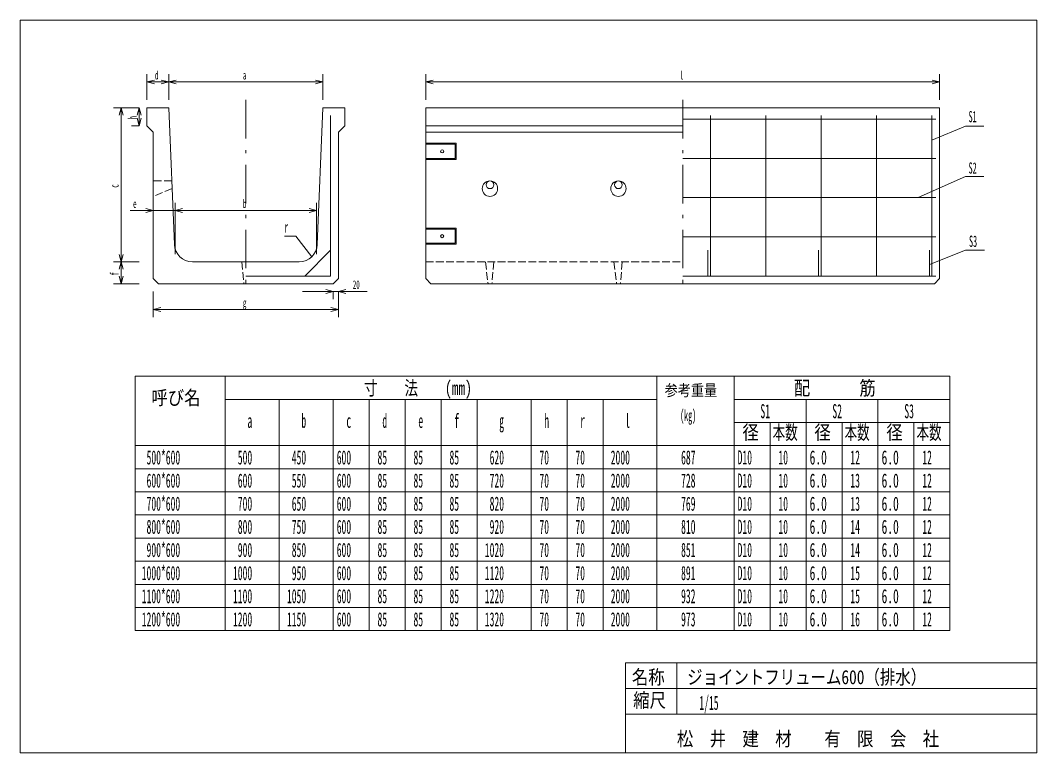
# Model space of a CAD drawing. Units: millimetres, scale not verified. Extents: x -25 to 3930, y 10 to 2860.
import ezdxf
from ezdxf.enums import TextEntityAlignment as Align

# ---------------------------------------------------------------- set-up
doc = ezdxf.new("R2010")
doc.units = ezdxf.units.MM
doc.header["$LTSCALE"] = 5
doc.linetypes.add('USER1', pattern=[8, 6, -2])
doc.linetypes.add('USER2', pattern=[50.5, 30, -9, 2.5, -9])
doc.layers.add('1', color=7, linetype='Continuous', lineweight=18)
doc.styles.add('ＭＳ ゴシック', font='')
doc.styles.get('ＭＳ ゴシック').set_extended_font_data('MS Gothic')

msp = doc.modelspace()

# ---------------------------------------------------------------- linework, layer by layer
at = {"layer": '1'}
for p, q in [((-25, 10), (-25, 2860)), ((-25, 2860), (3930, 2860)), ((3930, 2860), (3930, 310)), ((467.5, 2650), (467.5, 2550)), ((552.5, 2650), (552.5, 2550)), ((552.5, 2650), (552.5, 2550)), ((1152.5, 2650), (1152.5, 2550)), ((1552.5, 2650), (1552.5, 2550)), ((3552.5, 2650), (3552.5, 2550)), ((467.5, 2620), (496.478, 2627.765)), ((552.5, 2620), (467.5, 2620)), ((467.5, 2620), (496.478, 2612.235)), ((552.5, 2620), (523.522, 2627.765)), ((552.5, 2620), (523.522, 2612.235)), ((552.5, 2620), (581.478, 2627.765)), ((552.5, 2620), (1152.5, 2620)), ((552.5, 2620), (581.478, 2612.235)), ((1152.5, 2620), (1123.522, 2627.765)), ((1152.5, 2620), (1123.522, 2612.235)), ((1552.5, 2620), (1581.478, 2627.765)), ((1552.5, 2620), (3552.5, 2620)), ((1552.5, 2620), (1581.478, 2612.235)), ((3552.5, 2620), (3523.522, 2627.765)), ((3552.5, 2620), (3523.522, 2612.235)), ((337.5, 2520), (437.5, 2520)), ((367.5, 2520), (359.735, 2491.022)), ((367.5, 2520), (367.5, 1920)), ((367.5, 2520), (375.265, 2491.022)), ((407.5, 2520), (437.5, 2520)), ((437.5, 2520), (429.735, 2491.022)), ((437.5, 2520), (437.5, 2450)), ((437.5, 2520), (445.265, 2491.022)), ((467.5, 2520), (467.5, 2450)), ((552.5, 2520), (467.5, 2520)), ((552.5, 2520), (574.705, 1987.086)), ((1130.295, 1987.086), (1152.5, 2520)), ((1152.5, 2520), (1237.5, 2520)), ((1237.5, 2520), (1237.5, 2450)), ((1552.5, 2520), (3552.5, 2520)), ((1552.5, 2520), (1552.5, 1855)), ((3552.5, 2520), (3552.5, 1855)), ((437.5, 2450), (429.735, 2478.978)), ((437.5, 2450), (445.265, 2478.978)), ((1182.5, 1865), (1182.5, 2490)), ((2552.5, 2475), (3537.5, 2475)), ((2660.3, 1865), (2660.3, 2490)), ((2875.9, 2490), (2875.9, 1865)), ((3091.4, 1865), (3091.4, 2490)), ((3307, 2490), (3307, 1865)), ((3522.5, 1865), (3522.5, 2490)), ((407.5, 2450), (437.5, 2450)), ((467.5, 2450), (492.5, 2425)), ((492.5, 2425), (492.5, 1855)), ((1212.5, 2425), (1237.5, 2450)), ((1212.5, 2425), (1212.5, 1855)), ((1552.5, 2450), (2552.5, 2450)), ((1552.5, 2425), (2552.5, 2425)), ((3522.5, 2394.026), (3652.5, 2447.687)), ((3652.5, 2447.687), (3725, 2447.687)), ((1552.5, 2381.5), (1670.5, 2381.5)), ((1552.5, 2377.5), (1666.5, 2377.5)), ((1666.5, 2322.5), (1666.5, 2377.5)), ((1670.5, 2381.5), (1670.5, 2318.5)), ((1552.5, 2322.5), (1666.5, 2322.5)), ((1552.5, 2318.5), (1670.5, 2318.5)), ((3537.5, 2322.5), (2552.5, 2322.5)), ((3469.05, 2170), (3652.5, 2252.124)), ((3652.5, 2252.124), (3725, 2252.124)), ((492.5, 2150), (492.5, 1950)), ((577.5, 2150), (577.5, 1950)), ((577.5, 2150), (577.5, 1950)), ((1127.5, 2150), (1127.5, 1950)), ((2552.5, 2170), (3537.5, 2170)), ((697.5, 2120), (402.5, 2120)), ((492.5, 2120), (463.522, 2127.765)), ((492.5, 2120), (463.522, 2112.235)), ((577.5, 2120), (606.478, 2127.765)), ((577.5, 2120), (606.478, 2127.765)), ((577.5, 2120), (1127.5, 2120)), ((577.5, 2120), (606.478, 2112.235)), ((577.5, 2120), (606.478, 2112.235)), ((1127.5, 2120), (1098.522, 2127.765)), ((1127.5, 2120), (1098.522, 2112.235)), ((1047.478, 2020), (1002.667, 2020)), ((1109.417, 1940.07), (1047.478, 2020)), ((1552.5, 2051.5), (1670.5, 2051.5)), ((1552.5, 2047.5), (1666.5, 2047.5)), ((1666.5, 1992.5), (1666.5, 2047.5)), ((1670.5, 2051.5), (1670.5, 1988.5)), ((3537.5, 2017.5), (2552.5, 2017.5)), ((1552.5, 1992.5), (1666.5, 1992.5)), ((1552.5, 1988.5), (1670.5, 1988.5)), ((367.5, 1920), (359.735, 1948.978)), ((367.5, 1920), (375.265, 1948.978)), ((1082.5, 1865), (1182.5, 1965)), ((2650.3, 1965), (2650.3, 1865)), ((3081.4, 1965), (3081.4, 1865)), ((3512.5, 1965), (3512.5, 1865)), ((3512.5, 1910), (3652.5, 1965)), ((3652.5, 1965), (3726.808, 1965)), ((337.5, 1920), (437.5, 1920)), ((337.5, 1920), (437.5, 1920)), ((367.5, 1920), (359.735, 1891.022)), ((367.5, 1920), (367.5, 1835)), ((367.5, 1920), (375.265, 1891.022)), ((644.644, 1920), (852.5, 1920)), ((852.5, 1920), (1060.356, 1920)), ((367.5, 1835), (359.735, 1863.978)), ((367.5, 1835), (375.265, 1863.978)), ((852.5, 1865), (1182.5, 1865)), ((2552.5, 1865), (3537.5, 1865)), ((337.5, 1835), (437.5, 1835)), ((492.5, 1855), (512.5, 1835)), ((512.5, 1835), (852.5, 1835)), ((852.5, 1835), (1192.5, 1835)), ((1192.5, 1835), (1212.5, 1855)), ((1552.5, 1855), (1572.5, 1835)), ((1572.5, 1835), (3532.5, 1835)), ((3552.5, 1855), (3532.5, 1835)), ((492.5, 1705), (492.5, 1805)), ((1325.085, 1805), (1072.5, 1805)), ((1192.5, 1805), (1163.522, 1812.765)), ((1192.5, 1805), (1163.522, 1797.235)), ((1192.5, 1775), (1192.5, 1805)), ((1212.5, 1805), (1241.478, 1812.765)), ((1212.5, 1705), (1212.5, 1805)), ((1212.5, 1775), (1212.5, 1805)), ((1212.5, 1805), (1241.478, 1797.235)), ((492.5, 1735), (521.478, 1742.765)), ((1212.5, 1735), (1183.522, 1742.765)), ((492.5, 1735), (1212.5, 1735)), ((492.5, 1735), (521.478, 1727.235)), ((1212.5, 1735), (1183.522, 1727.235)), ((422.5, 1475), (422.5, 1115)), ((422.5, 1475), (3592.5, 1475)), ((772.5, 1475), (772.5, 1115)), ((2452.5, 1475), (2452.5, 1115)), ((2752.5, 1475), (2752.5, 1115)), ((3592.5, 1475), (3592.5, 1115)), ((772.5, 1385), (912.5, 1385)), ((982.5, 1385), (772.5, 1385)), ((982.5, 1385), (1087.5, 1385)), ((982.5, 1385), (982.5, 485)), ((982.5, 1385), (982.5, 485)), ((1052.5, 1385), (1752.5, 1385)), ((1192.5, 1385), (1192.5, 1115)), ((1332.5, 1385), (1332.5, 1115)), ((1472.5, 1385), (1472.5, 485)), ((1612.5, 1385), (1612.5, 485)), ((1752.5, 1385), (1752.5, 485)), ((1962.5, 1385), (1752.5, 1385)), ((1822.5, 1385), (2102.5, 1385)), ((1962.5, 1385), (1962.5, 1115)), ((2102.5, 1115), (2102.5, 1385)), ((2102.5, 1385), (2242.5, 1385)), ((2242.5, 1385), (2452.5, 1385)), ((2242.5, 1385), (2242.5, 1115)), ((2752.5, 1385), (3312.5, 1385)), ((3032.5, 1385), (3032.5, 1295)), ((3312.5, 1385), (3592.5, 1385)), ((3312.5, 1385), (3312.5, 1295)), ((2752.5, 1295), (2822.5, 1295)), ((2822.5, 1295), (3312.5, 1295)), ((2892.5, 1295), (2892.5, 1115)), ((3032.5, 1295), (3032.5, 1115)), ((3172.5, 1295), (3172.5, 1115)), ((3312.5, 1295), (3592.5, 1295)), ((3312.5, 1295), (3312.5, 1115)), ((3452.5, 1295), (3452.5, 665)), ((422.5, 1205), (912.5, 1205)), ((772.5, 1205), (982.5, 1205)), ((982.5, 1205), (1087.5, 1205)), ((1052.5, 1205), (1752.5, 1205)), ((1962.5, 1205), (1752.5, 1205)), ((1822.5, 1205), (2102.5, 1205)), ((2102.5, 1205), (2242.5, 1205)), ((2242.5, 1205), (2452.5, 1205)), ((2452.5, 1205), (2752.5, 1205)), ((2752.5, 1205), (3312.5, 1205)), ((3312.5, 1205), (3592.5, 1205)), ((422.5, 1115), (912.5, 1115)), ((422.5, 1115), (422.5, 665)), ((772.5, 1115), (772.5, 665)), ((772.5, 1115), (982.5, 1115)), ((961.92, 1115), (1752.5, 1115)), ((1192.5, 1115), (1192.5, 665)), ((1332.5, 1115), (1332.5, 665)), ((1962.5, 1115), (1752.5, 1115)), ((1822.5, 1115), (2242.5, 1115)), ((1962.5, 1115), (1962.5, 665)), ((2102.5, 1115), (2102.5, 665)), ((2242.5, 1115), (3312.5, 1115)), ((2242.5, 1115), (2242.5, 665)), ((2452.5, 1115), (2452.5, 665)), ((2752.5, 1115), (2752.5, 665)), ((2892.5, 1115), (2892.5, 665)), ((3032.5, 1115), (3032.5, 665)), ((3172.5, 1115), (3172.5, 665)), ((3312.5, 665), (3312.5, 1115)), ((3312.5, 1115), (3592.5, 1115)), ((3592.5, 1115), (3592.5, 665)), ((422.5, 1025), (912.5, 1025)), ((772.5, 1025), (982.5, 1025)), ((1752.5, 1025), (982.5, 1025)), ((1962.5, 1025), (1752.5, 1025)), ((1822.5, 1025), (3312.5, 1025)), ((3312.5, 1025), (3592.5, 1025)), ((912.5, 935), (422.5, 935)), ((772.5, 935), (982.5, 935)), ((982.5, 935), (1752.5, 935)), ((1962.5, 935), (1752.5, 935)), ((3312.5, 935), (1822.5, 935)), ((3312.5, 935), (3592.5, 935)), ((422.5, 845), (912.5, 845)), ((772.5, 845), (982.5, 845)), ((1752.5, 845), (982.5, 845)), ((1962.5, 845), (1752.5, 845)), ((1822.5, 845), (3312.5, 845)), ((3312.5, 845), (3592.5, 845)), ((912.5, 755), (422.5, 755)), ((772.5, 755), (982.5, 755)), ((982.5, 755), (1752.5, 755)), ((1962.5, 755), (1752.5, 755)), ((3312.5, 755), (1822.5, 755)), ((3312.5, 755), (3592.5, 755)), ((422.5, 665), (912.5, 665)), ((422.5, 665), (422.5, 485)), ((772.5, 665), (772.5, 485)), ((982.5, 665), (772.5, 665)), ((1752.5, 665), (982.5, 665)), ((1192.5, 665), (1192.5, 485)), ((1332.5, 665), (1332.5, 485)), ((1962.5, 665), (1752.5, 665)), ((1752.5, 665), (1752.5, 485)), ((1822.5, 665), (3312.5, 665)), ((1962.5, 665), (1962.5, 485)), ((2102.5, 665), (2102.5, 485)), ((2242.5, 665), (2242.5, 485)), ((2452.5, 665), (2452.5, 485)), ((2752.5, 665), (2752.5, 485)), ((2892.5, 665), (2892.5, 485)), ((3032.5, 665), (3032.5, 485)), ((3172.5, 665), (3172.5, 485)), ((3592.5, 665), (3312.5, 665)), ((3312.5, 665), (3312.5, 485)), ((3452.5, 665), (3452.5, 485)), ((3592.5, 485), (3592.5, 665)), ((912.5, 575), (422.5, 575)), ((772.5, 575), (982.5, 575)), ((982.5, 575), (1752.5, 575)), ((1962.5, 575), (1752.5, 575)), ((3592.5, 575), (1822.5, 575)), ((422.5, 485), (912.5, 485)), ((982.5, 485), (772.5, 485)), ((982.5, 485), (1087.5, 485)), ((1052.5, 485), (1752.5, 485)), ((1752.5, 485), (1962.5, 485)), ((1822.5, 485), (3592.5, 485)), ((2330, 360), (2330, 160)), ((2330, 360), (3652.5, 360)), ((2530, 360), (2530, 160)), ((3652.5, 360), (3930, 360)), ((3930, 160), (3930, 310)), ((2730, 260), (2330, 260)), ((2730, 260), (3930, 260)), ((2330, 160), (2330, 10)), ((2330, 160), (3930, 160)), ((3930, 160), (3930, 10)), ((3930, 10), (-25, 10))]:
    msp.add_line(p, q, dxfattribs=at)
at = {"layer": '1', "linetype": 'USER2'}
for p, q in [((852.5, 2550), (852.5, 1805)), ((2552.5, 2550), (2552.5, 1805))]:
    msp.add_line(p, q, dxfattribs=at)
at = {"layer": '1', "linetype": 'USER1'}
for p, q in [((564.375, 2235), (492.5, 2235)), ((565.625, 2205), (492.5, 2175)), ((837.5, 1920), (845, 1835)), ((1552.5, 1920), (2552.5, 1920)), ((1785, 1920), (1795, 1835)), ((1817.5, 1920), (1810, 1835)), ((2285, 1920), (2295, 1835)), ((2317.5, 1920), (2310, 1835))]:
    msp.add_line(p, q, dxfattribs=at)
at = {"layer": '1'}
for centre, radius in [((1616.5, 2350), 6), ((1802.5, 2205), 30), ((1802.5, 2220), 15), ((2302.5, 2205), 30), ((2302.5, 2220), 15), ((1616.5, 2020), 6)]:
    msp.add_circle(centre, radius, dxfattribs=at)
for centre, start, end in [((644.644, 1990), 182.38594, 270), ((1060.356, 1990), 270, 357.61406)]:
    msp.add_arc(centre, 70, start, end, dxfattribs=at)

# ---------------------------------------------------------------- texts
at = {"layer": '1', "style": 'ＭＳ ゴシック'}
for s, height, width, p in [('d', 32.99, 0.5, (498.75, 2620)), ('a', 32.99, 0.5, (841.25, 2620)), ('l', 32.99, 0.5, (2541.25, 2620)), ('S1', 43.99, 0.5, (3665, 2450)), ('S2', 43.99, 0.5, (3665, 2250)), ('e', 32.99, 0.5, (413.75, 2120)), ('b', 32.99, 0.5, (841.25, 2120)), ('r', 43.99, 0.5, (1002.667, 2020)), ('S3', 43.99, 0.5, (3666.808, 1965)), ('20', 32.99, 0.5, (1268.835, 1805)), ('g', 32.99, 0.5, (841.25, 1735)), ('寸\u3000\u3000法\u3000\u3000(mm)', 54.99, 0.7, (1312.5, 1385)), ('配\u3000\u3000\u3000筋', 54.99, 0.85, (2985, 1385)), ('呼び名', 54.99, 0.85, (485, 1347.5)), ('参考重量', 43.99, 0.85, (2482.5, 1385)), ('(kg)', 43.99, 0.5, (2542.5, 1287.5)), ('S1', 54.99, 0.5, (2855, 1295)), ('S2', 54.99, 0.5, (3135, 1295)), ('S3', 54.99, 0.5, (3415, 1295)), ('a', 54.99, 0.5, (858.75, 1257.5)), ('b', 54.99, 0.5, (1068.75, 1257.5)), ('c', 54.99, 0.5, (1243.75, 1257.5)), ('d', 54.99, 0.5, (1383.75, 1257.5)), ('e', 54.99, 0.5, (1523.75, 1257.5)), ('f', 54.99, 0.5, (1663.75, 1257.5)), ('g', 54.99, 0.5, (1838.75, 1257.5)), ('h', 54.99, 0.5, (2013.75, 1257.5)), ('r', 54.99, 0.5, (2153.75, 1257.5)), ('l', 54.99, 0.5, (2328.75, 1257.5)), ('径', 54.99, 0.85, (2785, 1212.5)), ('本数', 54.99, 0.65, (2902.5, 1212.5)), ('径', 54.99, 0.85, (3065, 1212.5)), ('本数', 54.99, 0.65, (3182.5, 1212.5)), ('径', 54.99, 0.85, (3345, 1212.5)), ('本数', 54.99, 0.65, (3462.5, 1212.5)), ('500*600', 54.99, 0.5, (466.25, 1115)), ('500', 54.99, 0.5, (821.25, 1115)), ('450', 54.99, 0.5, (1031.25, 1115)), ('600', 54.99, 0.5, (1206.25, 1115)), ('85', 54.99, 0.5, (1365, 1115)), ('85', 54.99, 0.5, (1505, 1115)), ('85', 54.99, 0.5, (1645, 1115)), ('620', 54.99, 0.5, (1801.25, 1115)), ('70', 54.99, 0.5, (1995, 1115)), ('70', 54.99, 0.5, (2135, 1115)), ('2000', 54.99, 0.5, (2272.5, 1115)), ('687', 54.99, 0.5, (2546.25, 1115)), ('D10', 54.99, 0.5, (2766.25, 1115)), ('10', 54.99, 0.5, (2925, 1115)), ('6.0', 54.99, 0.6, (3046.25, 1115)), ('12', 54.99, 0.5, (3205, 1115)), ('6.0', 54.99, 0.6, (3326.25, 1115)), ('12', 54.99, 0.5, (3485, 1115)), ('600*600', 54.99, 0.5, (466.25, 1025)), ('600', 54.99, 0.5, (821.25, 1025)), ('550', 54.99, 0.5, (1031.25, 1025)), ('600', 54.99, 0.5, (1206.25, 1025)), ('85', 54.99, 0.5, (1365, 1025)), ('85', 54.99, 0.5, (1505, 1025)), ('85', 54.99, 0.5, (1645, 1025)), ('720', 54.99, 0.5, (1801.25, 1025)), ('70', 54.99, 0.5, (1995, 1025)), ('70', 54.99, 0.5, (2135, 1025)), ('2000', 54.99, 0.5, (2272.5, 1025)), ('728', 54.99, 0.5, (2546.25, 1025)), ('D10', 54.99, 0.5, (2766.25, 1025)), ('10', 54.99, 0.5, (2925, 1025)), ('6.0', 54.99, 0.6, (3046.25, 1025)), ('13', 54.99, 0.5, (3205, 1025)), ('6.0', 54.99, 0.6, (3326.25, 1025)), ('12', 54.99, 0.5, (3485, 1025)), ('700*600', 54.99, 0.5, (466.25, 935)), ('700', 54.99, 0.5, (821.25, 935)), ('650', 54.99, 0.5, (1031.25, 935)), ('600', 54.99, 0.5, (1206.25, 935)), ('85', 54.99, 0.5, (1365, 935)), ('85', 54.99, 0.5, (1505, 935)), ('85', 54.99, 0.5, (1645, 935)), ('820', 54.99, 0.5, (1801.25, 935)), ('70', 54.99, 0.5, (1995, 935)), ('70', 54.99, 0.5, (2135, 935)), ('2000', 54.99, 0.5, (2272.5, 935)), ('769', 54.99, 0.5, (2546.25, 935)), ('D10', 54.99, 0.5, (2766.25, 935)), ('10', 54.99, 0.5, (2925, 935)), ('6.0', 54.99, 0.6, (3046.25, 935)), ('13', 54.99, 0.5, (3205, 935)), ('6.0', 54.99, 0.6, (3326.25, 935)), ('12', 54.99, 0.5, (3485, 935)), ('800*600', 54.99, 0.5, (466.25, 845)), ('800', 54.99, 0.5, (821.25, 845)), ('750', 54.99, 0.5, (1031.25, 845)), ('600', 54.99, 0.5, (1206.25, 845)), ('85', 54.99, 0.5, (1365, 845)), ('85', 54.99, 0.5, (1505, 845)), ('85', 54.99, 0.5, (1645, 845)), ('920', 54.99, 0.5, (1801.25, 845)), ('70', 54.99, 0.5, (1995, 845)), ('70', 54.99, 0.5, (2135, 845)), ('2000', 54.99, 0.5, (2272.5, 845)), ('810', 54.99, 0.5, (2546.25, 845)), ('D10', 54.99, 0.5, (2766.25, 845)), ('10', 54.99, 0.5, (2925, 845)), ('6.0', 54.99, 0.6, (3046.25, 845)), ('14', 54.99, 0.5, (3205, 845)), ('6.0', 54.99, 0.6, (3326.25, 845)), ('12', 54.99, 0.5, (3485, 845)), ('900*600', 54.99, 0.5, (466.25, 755)), ('900', 54.99, 0.5, (821.25, 755)), ('850', 54.99, 0.5, (1031.25, 755)), ('600', 54.99, 0.5, (1206.25, 755)), ('85', 54.99, 0.5, (1365, 755)), ('85', 54.99, 0.5, (1505, 755)), ('85', 54.99, 0.5, (1645, 755)), ('1020', 54.99, 0.5, (1782.5, 755)), ('70', 54.99, 0.5, (1995, 755)), ('70', 54.99, 0.5, (2135, 755)), ('2000', 54.99, 0.5, (2272.5, 755)), ('851', 54.99, 0.5, (2546.25, 755)), ('D10', 54.99, 0.5, (2766.25, 755)), ('10', 54.99, 0.5, (2925, 755)), ('6.0', 54.99, 0.6, (3046.25, 755)), ('14', 54.99, 0.5, (3205, 755)), ('6.0', 54.99, 0.6, (3326.25, 755)), ('12', 54.99, 0.5, (3485, 755)), ('1000*600', 54.99, 0.5, (447.5, 665)), ('1000', 54.99, 0.5, (802.5, 665)), ('950', 54.99, 0.5, (1031.25, 665)), ('600', 54.99, 0.5, (1206.25, 665)), ('85', 54.99, 0.5, (1365, 665)), ('85', 54.99, 0.5, (1505, 665)), ('85', 54.99, 0.5, (1645, 665)), ('1120', 54.99, 0.5, (1782.5, 665)), ('70', 54.99, 0.5, (1995, 665)), ('70', 54.99, 0.5, (2135, 665)), ('2000', 54.99, 0.5, (2272.5, 665)), ('891', 54.99, 0.5, (2546.25, 665)), ('D10', 54.99, 0.5, (2766.25, 665)), ('10', 54.99, 0.5, (2925, 665)), ('6.0', 54.99, 0.6, (3046.25, 665)), ('15', 54.99, 0.5, (3205, 665)), ('6.0', 54.99, 0.6, (3326.25, 665)), ('12', 54.99, 0.5, (3485, 665)), ('1100*600', 54.99, 0.5, (447.5, 575)), ('1100', 54.99, 0.5, (802.5, 575)), ('1050', 54.99, 0.5, (1012.5, 575)), ('600', 54.99, 0.5, (1206.25, 575)), ('85', 54.99, 0.5, (1365, 575)), ('85', 54.99, 0.5, (1505, 575)), ('85', 54.99, 0.5, (1645, 575)), ('1220', 54.99, 0.5, (1782.5, 575)), ('70', 54.99, 0.5, (1995, 575)), ('70', 54.99, 0.5, (2135, 575)), ('2000', 54.99, 0.5, (2272.5, 575)), ('932', 54.99, 0.5, (2546.25, 575)), ('D10', 54.99, 0.5, (2766.25, 575)), ('10', 54.99, 0.5, (2925, 575)), ('6.0', 54.99, 0.6, (3046.25, 575)), ('15', 54.99, 0.5, (3205, 575)), ('6.0', 54.99, 0.6, (3326.25, 575)), ('12', 54.99, 0.5, (3485, 575)), ('1200*600', 54.99, 0.5, (447.5, 485)), ('1200', 54.99, 0.5, (802.5, 485)), ('1150', 54.99, 0.5, (1012.5, 485)), ('600', 54.99, 0.5, (1206.25, 485)), ('85', 54.99, 0.5, (1365, 485)), ('85', 54.99, 0.5, (1505, 485)), ('85', 54.99, 0.5, (1645, 485)), ('1320', 54.99, 0.5, (1782.5, 485)), ('70', 54.99, 0.5, (1995, 485)), ('70', 54.99, 0.5, (2135, 485)), ('2000', 54.99, 0.5, (2272.5, 485)), ('973', 54.99, 0.5, (2546.25, 485)), ('D10', 54.99, 0.5, (2766.25, 485)), ('10', 54.99, 0.5, (2925, 485)), ('6.0', 54.99, 0.6, (3046.25, 485)), ('16', 54.99, 0.5, (3205, 485)), ('6.0', 54.99, 0.6, (3326.25, 485)), ('12', 54.99, 0.5, (3485, 485)), ('名称', 54.99, 0.85, (2355, 260)), ('ジョイントフリューム600（排水）', 54.99, 0.8, (2570, 260)), ('縮尺', 54.99, 0.85, (2360, 170)), ('1/15', 54.99, 0.5, (2617.322, 160)), ('松\u3000井\u3000建\u3000材\u3000\u3000有\u3000限\u3000会\u3000社', 54.99, 0.85, (2530, 20))]:
    msp.add_text(s, height=height, dxfattribs=dict(at, width=width)).set_placement(p, align=Align.BOTTOM_LEFT)
at = {"layer": '1', "style": 'ＭＳ ゴシック', "width": 0.5}
for s, p in [('h', (437.5, 2473.75)), ('c', (367.5, 2208.75)), ('f', (367.5, 1866.25))]:
    msp.add_text(s, height=32.99, rotation=90, dxfattribs=at).set_placement(p, align=Align.BOTTOM_LEFT)

doc.saveas('drawing.dxf')
